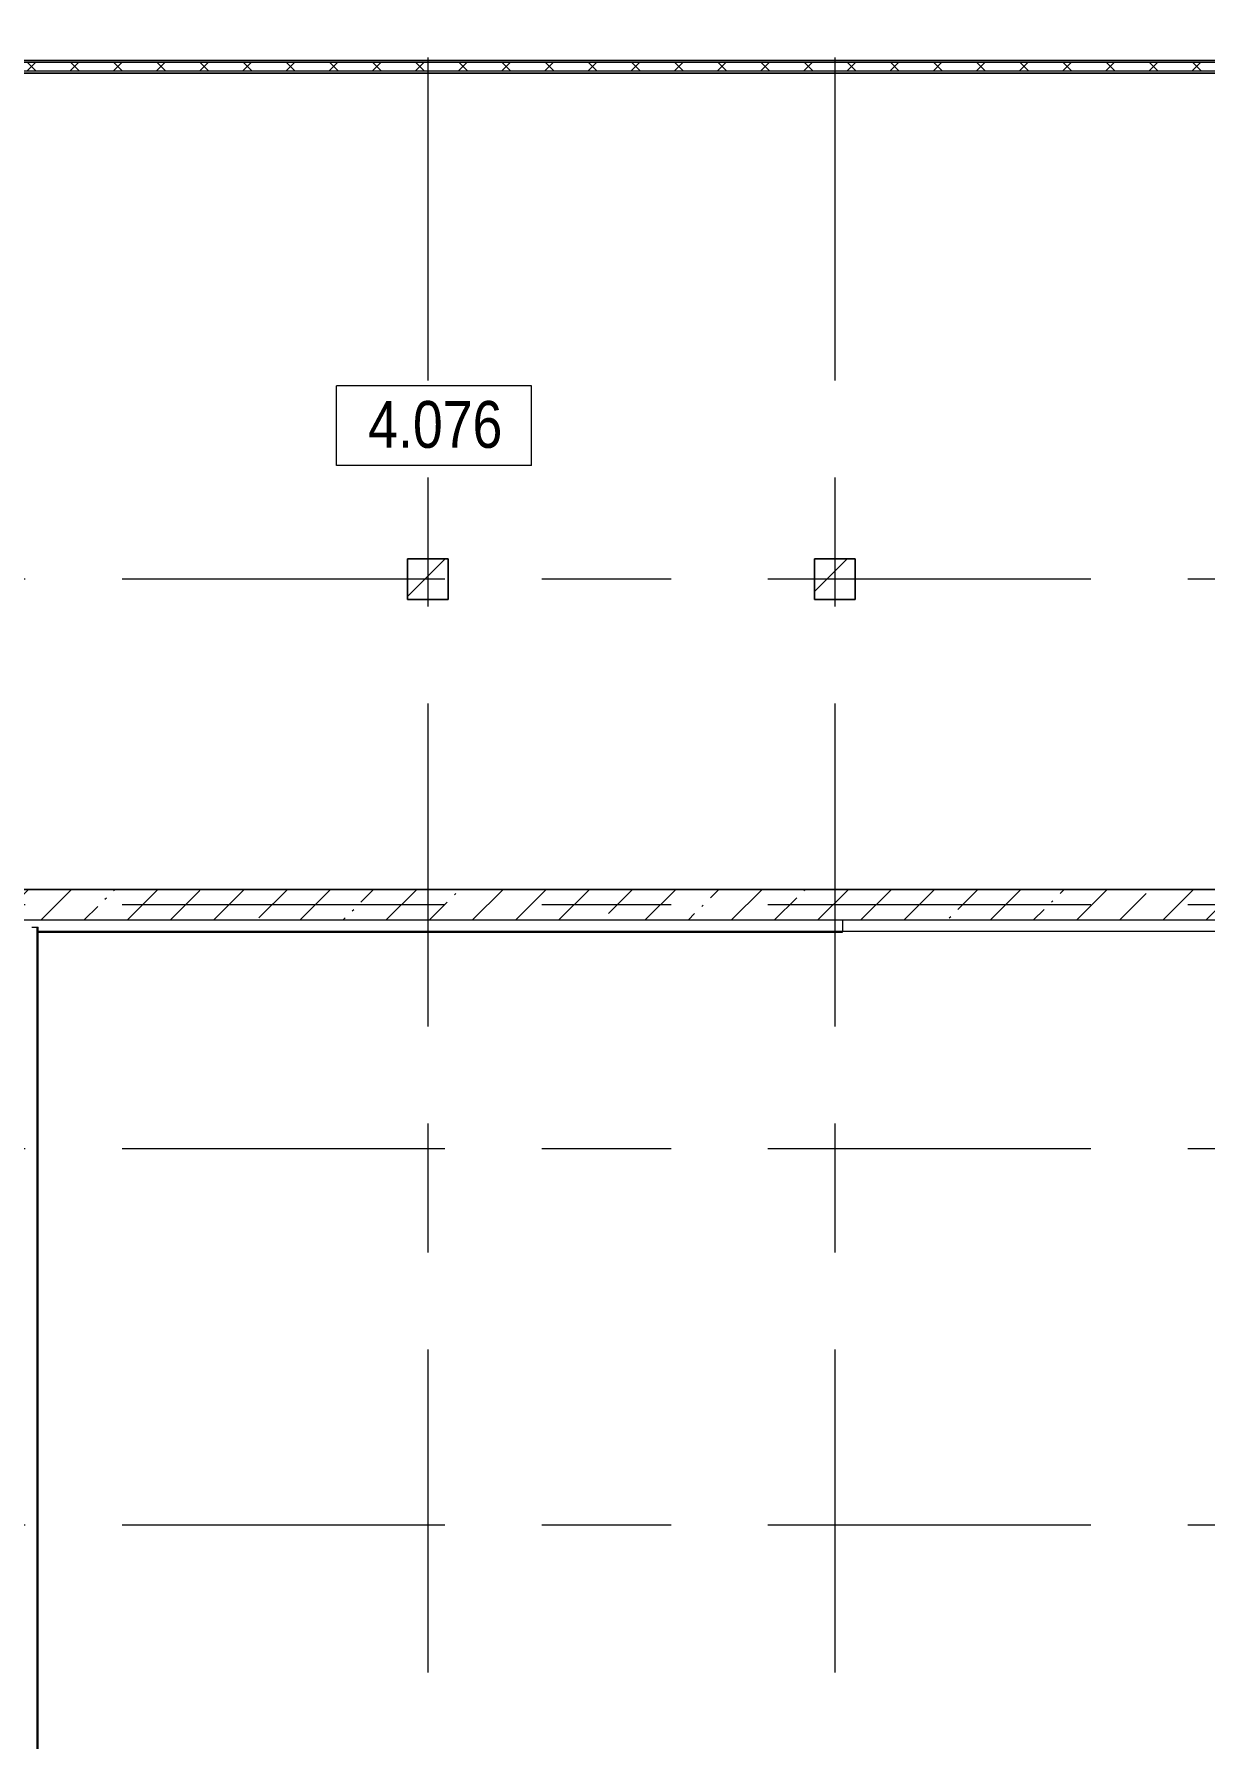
# Model space of a CAD drawing. Header units: millimetres. Extents: x 48966 to 294585, y -43515 to 30344.
# Drawn here: x 74059 to 85571, y 317 to 17075 of the extents above; entities that cross this region are included whole.
import ezdxf

# ---------------------------------------------------------------- set-up
doc = ezdxf.new("R2010")
doc.units = ezdxf.units.MM
doc.linetypes.add('Осевые', pattern=[6350, 1270, -952.5, 3175, -952.5])
for name, color, linetype, lineweight in [('Марки помещений', 7, 'Continuous', 9), ('Обобщенные модели', 7, 'Continuous', 9), ('Обобщенные модели-1', 7, 'Continuous', 18), ('Общие ребра', 7, 'Continuous', 9), ('Ограждение', 7, 'Continuous', 9), ('Оси-2', 7, 'Осевые', 9), ('Перекрытия', 7, 'Continuous', 9), ('Поручни', 7, 'Continuous', 9), ('Стены', 7, 'Continuous', 9), ('Стены-1', 7, 'Continuous', 18), ('Штриховка разреза-1', 7, 'Continuous', 9)]:
    doc.layers.add(name, color=color, linetype=linetype, lineweight=lineweight)
doc.styles.add('Arial Narrow_1', font='Arial Narrow.ttf', dxfattribs={"height": 460})
pattern_1 = [(45, (0, 0), (-493.914, 493.914), []), (45, (493.9, 0), (-493.914, 493.914), [873.125, -174.625, 6.706, -167.919])]

# ---------------------------------------------------------------- blocks, each defined once
blk = doc.blocks.new('Ограждение - Ограждение-571064-План 4-го этажа на отм_ _8_400')
at = {"layer": 'Поручни'}
for p, q in [((74037, 8297), (74087, 8297)), ((74082, 8297), (74094, 8297)), ((74082, 8297), (74086, 8297)), ((74083, 8297), (74101, 8297)), ((74087, 8297), (74087, -15663)), ((74101, 8253), (74101, 8297)), ((74101, -15663), (74101, 8248))]:
    blk.add_line(p, q, dxfattribs=at)
blk = doc.blocks.new('Обобщенные модели 12 - Обобщенные модели 12-1067619-План 4-го этажа на отм_ _8_400')
at = {"layer": 'Обобщенные модели'}
h = blk.add_hatch(dxfattribs=at)
h.set_pattern_fill('FP_7', color=256, style=0, pattern_type=2)
h.set_pattern_definition(pattern_1)
h.paths.add_polyline_path([(78132, 11517), (78132, 11917), (77732, 11917), (77732, 11517)], flags=0)
h = blk.add_hatch(dxfattribs=at)
h.set_pattern_fill('FP_7', color=256, style=0, pattern_type=2)
h.set_pattern_definition(pattern_1)
h.paths.add_polyline_path([(82132, 11517), (82132, 11917), (81732, 11917), (81732, 11517)], flags=0)
at = {"layer": 'Обобщенные модели-1'}
for p, q in [((78132, 11917), (77732, 11917)), ((77732, 11917), (77732, 11517)), ((78132, 11517), (78132, 11917)), ((82132, 11917), (81732, 11917)), ((81732, 11917), (81732, 11517)), ((82132, 11517), (82132, 11917)), ((77732, 11517), (78132, 11517)), ((81732, 11517), (82132, 11517))]:
    blk.add_line(p, q, dxfattribs=at)
blk = doc.blocks.new('Марка помещения_Р - Марка помещения-4575829-План 4-го этажа на отм_ _8_400')
at = {"layer": 'Марки помещений'}
for p, q in [((-4.79375, -1.95625), (-4.79375, 1.95625)), ((4.79375, 1.95625), (-4.79375, 1.95625)), ((4.79375, -1.95625), (4.79375, 1.95625)), ((4.79375, -1.95625), (-4.79375, -1.95625))]:
    blk.add_line(p, q, dxfattribs=at)

msp = doc.modelspace()

# ---------------------------------------------------------------- hatches: boundary and pattern name
at = {"layer": 'Штриховка разреза-1'}
h = msp.add_hatch(dxfattribs=at)
h.set_pattern_fill('FP_5', color=256, style=0, pattern_type=2)
h.set_pattern_definition([(45, (0, 0), (-212.132, 212.132), []), (135, (0, 0), (-212.132, -212.132), [])])
h.paths.add_polyline_path([(88061.6, 16712.1), (88581.6, 16712.1), (88581.6, 16797.1), (88061.6, 16797.1)], flags=0)
h.paths.add_polyline_path([(86561.6, 16712.1), (86561.6, 16797.1), (65731.6, 16797.1), (65731.6, 16712.1), (83922.9, 16712.1)], flags=0)
h = msp.add_hatch(dxfattribs=at)
h.set_pattern_fill('FP_4', color=256, style=0, pattern_type=2)
h.set_pattern_definition([(45, (0, 0), (-424.264, 424.264), [600, -100, 20, -100]), (45, (0, 424), (-424.264, 424.264), [])])
h.paths.add_polyline_path([(91931.6, 8367.1), (91931.6, 8667.1), (72081.6, 8667.1), (72081.6, 8367.1), (82006.6, 8367.1)], flags=0)

# ---------------------------------------------------------------- linework, layer by layer
at = {"layer": 'Общие ребра'}
for p, q in [((86561.6, 16817.1), (65731.6, 16817.1)), ((86561.6, 16797.1), (65731.6, 16797.1)), ((86561.6, 16712.1), (65731.6, 16712.1)), ((65856.6, 16692.1), (86561.6, 16692.1)), ((86561.6, 16692.1), (65856.6, 16692.1))]:
    msp.add_line(p, q, dxfattribs=at)
at = {"layer": 'Оси-2'}
for p, q in [((77931.6, 25417.1), (77931.6, -41737.8)), ((81931.6, 25417.1), (81931.6, -41737.8)), ((150171.6, 11717.1), (50565.6, 11717.1)), ((150171.6, 8517.1), (50565.6, 8517.1)), ((150171.6, 6117.1), (50565.6, 6117.1)), ((150171.6, 2417.1), (50565.6, 2417.1))]:
    msp.add_line(p, q, dxfattribs=at)
at = {"layer": 'Перекрытия'}
for p, q in [((65731.6, 16817.1), (86681.6, 16817.1)), ((88581.6, 16692.1), (65856.6, 16692.1)), ((77731.6, 11517.1), (77731.6, 11917.1)), ((77731.6, 11917.1), (78131.6, 11917.1)), ((78131.6, 11917.1), (78131.6, 11517.1)), ((81731.6, 11517.1), (81731.6, 11917.1)), ((81731.6, 11917.1), (82131.6, 11917.1)), ((82131.6, 11917.1), (82131.6, 11517.1)), ((78131.6, 11517.1), (77731.6, 11517.1)), ((82131.6, 11517.1), (81731.6, 11517.1)), ((65856.6, 8667.1), (91781.6, 8667.1))]:
    msp.add_line(p, q, dxfattribs=at)
at = {"layer": 'Стены'}
for p, q in [((82006.6, 8367.1), (92195.6, 8367.1)), ((82006.6, 8367.1), (82006.6, 8253.1)), ((92195.6, 8253.1), (82006.6, 8253.1))]:
    msp.add_line(p, q, dxfattribs=at)
at = {"layer": 'Стены-1'}
for p, q in [((65858.6, 16690.1), (86561.6, 16690.1)), ((91781.6, 8667.1), (72081.6, 8667.1)), ((72081.6, 8367.1), (91931.6, 8367.1)), ((82006.6, 8253.1), (74087.1, 8253.1)), ((74087.1, 8248.1), (82006.6, 8248.1)), ((82006.6, 8248.1), (82006.6, 8253.1))]:
    msp.add_line(p, q, dxfattribs=at)

# ---------------------------------------------------------------- block references
at = {"layer": 'Марки помещений', "xscale": 199.9999999999999, "yscale": 199.9999999999999, "zscale": 199.9999999999999}
msp.add_blockref('Марка помещения_Р - Марка помещения-4575829-План 4-го этажа на отм_ _8_400', (77992.4, 13226.4), dxfattribs=at)
at = {"layer": 'Обобщенные модели'}
msp.add_blockref('Обобщенные модели 12 - Обобщенные модели 12-1067619-План 4-го этажа на отм_ _8_400', (0, 0), dxfattribs=at)
at = {"layer": 'Ограждение'}
msp.add_blockref('Ограждение - Ограждение-571064-План 4-го этажа на отм_ _8_400', (0, 0), dxfattribs=at)

# ---------------------------------------------------------------- texts
at = {"layer": 'Марки помещений', "insert": (77344.5, 13468.3), "char_height": 460, "width": 1587.341, "attachment_point": 1, "style": 'Arial Narrow_1'}
msp.add_mtext('4.076', dxfattribs=at)

doc.saveas('drawing.dxf')
